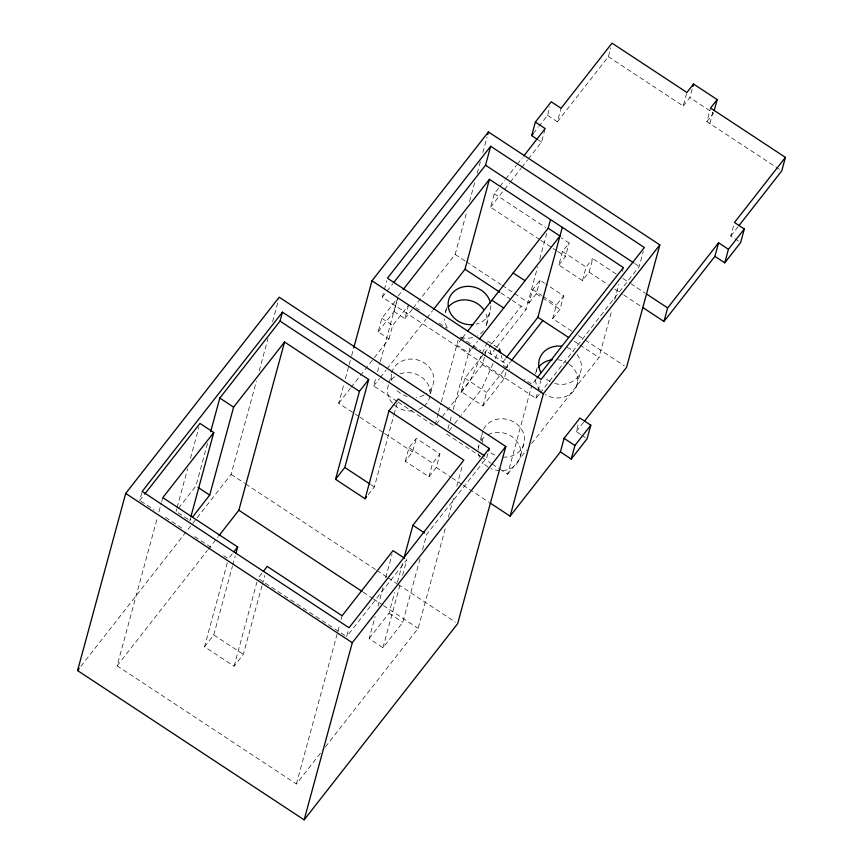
<?xml version="1.0" encoding="UTF-8"?>
<svg xmlns="http://www.w3.org/2000/svg" width="863" height="863" viewBox="0 0 863 863"><rect width="100%" height="100%" fill="white"/><g stroke="black" fill="none" stroke-linecap="round" stroke-linejoin="round"><path stroke-width="0.65" stroke-dasharray="4.32 3.24" d="M141.834 492.73L139.752 500.389L143.873 495.114M320.41 753.28L296.387 783.971L117.098 665.848L157.53 517.045M158.932 511.867L161.403 502.816M161.748 501.522L162.805 497.638M176.074 511.381L176.775 508.792M177.12 507.509L187.67 468.695M190.475 458.35L198.911 427.314M207.519 443.334L195.923 486.009L177.724 509.267M190.561 517.886L189.86 520.475L191.51 518.361M197.077 517.854L231.09 474.37L256.387 381.263M259.202 370.917L267.983 338.587M272.557 321.78L278.522 299.795M261.953 585.837L243.334 654.391L234.067 666.225L204.509 646.754L227.357 562.687M204.509 646.754L213.776 634.92L232.406 566.365M232.751 565.071L235.211 556.02M234.067 666.225L256.904 582.158M262.309 584.542L264.768 575.492M358.857 416.516L338.706 403.237L343.959 383.906M345.362 378.749L348.857 365.869M349.213 364.574L351.317 356.84M351.662 355.556L353.765 347.821M539.289 394.175L535.977 398.393L382.298 297.152L384.024 290.831M384.359 289.569L386.764 280.712M351.068 387.433L388.997 338.965L378.156 331.824L381.845 318.285L396.926 298.997M396.991 401.327L373.679 385.966L376.117 376.969M377.519 371.824L379.957 362.838M380.303 361.554L397.757 297.314M378.156 331.824L394.046 311.532L397.724 297.983M388.997 338.965L392.676 325.427L407.768 306.138M394.046 311.532L404.876 318.674L408.555 305.124M389.181 382.751L391.532 374.132M368.177 494.833L374.348 486.937L393.679 415.793M394.024 414.499L397.196 402.859M296.387 783.971L337.53 632.579M337.875 631.285L339.634 624.812M341.036 619.645L342.093 615.761M261.823 573.334L257.961 578.275L346.624 636.689L348.706 629.019M413.118 308.134L455.168 254.391L466.721 211.867M469.526 201.554L475.125 180.928M477.228 173.204L480.378 161.597M482.827 152.578L487.034 137.109M446.516 307.897L444.844 314.056A21.521 19.008 15.2 0 1 446.667 309.429M405.308 461.22L408.986 447.681L416.268 438.372L439.914 453.949L436.236 467.498L428.954 476.797L405.308 461.22L412.59 451.921L416.268 438.372M430.561 393.452L432.579 386.063M420.011 558.933L402.794 622.309L382.945 647.682L369.148 638.598L375.125 616.603M377.94 606.258L383.204 586.851M385.664 577.8L391.996 554.521M539.742 239.623L490.583 207.228L494.262 193.69L499.192 187.39M438.253 413.312L434.747 426.203L398.102 402.061M438.598 412.029L441.058 403.01M441.403 401.726L458.145 340.087M369.148 638.598L388.997 613.226L394.628 592.525M397.433 582.18L403.064 561.489M428.954 476.797L432.633 463.258L439.914 453.949M382.945 647.682L399.806 585.599M402.622 575.243L406.84 559.72L346.624 636.689M447.973 428.835L449.72 422.395M450.076 421.101L451.824 414.661M453.226 409.515L469.968 347.875M505.912 372.514L504.24 378.674L482.924 405.847L461.22 391.673L464.898 378.134L483.625 354.197M422.471 549.871L426.689 534.359L486.905 457.39L487.951 453.56M486.71 324.067L490.389 310.529M538.825 126.483L547.563 115.329L549.904 106.71M528.383 158.921L541.533 142.115L544.877 129.795M461.22 391.673L482.395 364.618L484.402 357.228M484.736 355.998L486.074 351.068L507.919 365.125L507.25 367.584M325.383 746.927L418.145 628.361L445.923 526.139M448.382 517.077L453.658 497.671M456.818 486.031L462.449 465.319M547.563 115.329L557.412 121.812L561.09 108.274M482.924 405.847L486.57 392.406L503.809 370.378M478.372 447.498L479.041 445.038M480.378 440.108L482.05 433.96M496.743 346.98L526.074 309.493L537.638 266.926M539.742 259.18L546.743 233.388M514.499 293.485L529.051 303.075L532.73 289.526L540.011 280.227L544.51 283.193M529.051 303.075L536.333 293.765L540.011 280.227M557.412 121.812L608.361 56.699L610.702 48.08M616.236 274.046L592.773 258.587L589.084 272.136L582.471 280.594L558.825 265.017L562.514 251.467L569.127 243.01L561.306 237.864M558.825 265.017L565.448 256.559L569.127 243.01M499.882 469.105L507.649 474.229L531.737 385.578M536.203 371.424L537.207 367.735M571.727 331.187L552.698 318.652L556.376 305.103L563.658 295.804L545.643 283.938M552.698 318.652L559.968 309.342L563.658 295.804M535.977 398.393L537.703 392.082M538.037 390.81L540.788 380.702M520.637 455.513L524.316 441.964M582.471 280.594L586.15 267.045L592.773 258.587M576.624 386.117L580.303 372.579M580.626 434.456L576.29 431.597L578.631 422.978M531.727 443.463L598.965 357.519L611.878 309.979M614.672 299.709L618.868 284.294M622.352 271.446L623.399 267.584M540.109 393.118L639.213 266.462L643.334 251.295M608.361 56.699L683.226 106.02L686.916 92.481M683.226 106.02L689.85 97.562L692.191 88.943M779.494 169.439L706.873 121.597L710.551 108.048M709.828 123.549L713.507 110M738.448 241.09L730.788 236.041L733.798 224.963M487.185 342.309L469.828 381.381L441.273 417.865M493.032 363.528L481.64 389.17L461.252 415.222M495.211 358.652L497.379 353.765M80.895 666.333L196.246 518.911M382.298 297.152L393.043 283.431M398.113 296.031L402.255 290.723M533.269 133.592L538.027 127.497M117.098 665.848L207.379 550.465M208.21 549.407L218.145 536.71M500.011 186.332L504.941 180.033M505.761 178.986L516.452 165.329M517.271 164.283L522.201 157.972M490.583 207.228L503.722 190.421M504.553 189.375L509.483 183.075M510.303 182.028L520.982 168.371M521.802 167.314L527.563 159.968M338.706 403.237L350.249 388.49M404.876 318.674L412.298 309.191M232.266 553.873L228.415 558.803L222.794 555.103M373.679 385.966L379.483 378.533M380.313 377.476L386.128 370.044M386.958 368.986L425.977 319.116M426.807 318.059L432.611 310.626M461.694 338.781L456.807 345.038L468.631 352.827L471.069 349.698M462.514 337.735L466.592 332.525M471.888 348.652L477.595 341.36M484.445 353.15L490.971 344.812M491.781 343.776L521.144 306.246M436.387 424.111L440.464 418.9M495.923 348.016L491.036 354.262L489.235 347.077M449.019 430.864L453.916 424.607M454.725 423.56L460.443 416.268M505.394 358.814L502.956 361.921L501.252 355.405M504.639 369.321L510.411 361.942M706.873 121.597L713.496 113.139L689.85 97.562M536.236 378.986L532.083 384.294L524.305 379.191M507.649 474.229L526.743 449.828M576.29 431.597L583.712 422.115M730.788 236.041L738.189 226.591M482.395 364.618L504.24 378.674M473.204 345.621L480.982 350.723M503.205 365.319L509.86 369.698M538.242 139.946L541.533 142.115M634.726 263.506L639.213 266.462M494.262 193.69L545.664 227.552M622.935 278.469L629.645 282.881M630.767 283.625L645.287 293.193M562.514 251.467L586.15 267.045M540.864 240.356L552.04 247.724M553.151 248.458L556.506 250.669M557.627 251.403L565.448 256.559M589.084 272.136L608.081 284.65M614.79 289.062L622.611 294.218M623.733 294.952L640.486 305.998M532.73 289.526L541.737 295.459M542.859 296.203L556.376 305.103M536.333 293.765L559.968 309.342M455.168 254.391L465.243 261.036M466.365 261.769L501.069 284.639M502.18 285.373L513.377 292.751M578.437 335.61L584.035 339.299M585.157 340.044L624.337 365.847M500.928 292.924L511.036 299.59M512.158 300.324L526.074 309.493M574.262 341.241L578.749 344.197M579.871 344.941L598.965 357.519M487.724 341.09L497.401 347.465M415.869 307.767L421.424 311.435M439.181 323.161L446.948 328.296M460.238 337.077L470.982 344.154M581.705 435.168L586.042 438.026M381.845 318.285L392.676 325.427M464.898 378.134L486.57 392.406M446.57 433.992L481.004 456.667M482.104 457.401L490.993 463.258M492.104 463.981L498.771 468.372M408.986 447.681L432.633 463.258M359.979 417.25L383.485 432.741M384.607 433.485L412.59 451.921M436.236 467.498L450.788 477.088M451.899 477.822L461.975 484.456M463.097 485.2L488.846 502.158M371.068 484.769L374.348 486.937M231.09 474.37L244.553 483.237M245.675 483.97L375.793 569.699M376.915 570.432L387.002 577.088M388.123 577.822L397.099 583.733M398.221 584.478L455.427 622.169M363.237 592.191L372.201 598.091M373.323 598.836L382.287 604.736M383.409 605.481L418.145 628.361M388.997 613.226L402.794 622.309M178.188 512.784L188.803 519.774M140.874 501.133L154.337 510.001M165.567 517.39L182.395 528.49M194.736 536.624L211.575 547.714M213.776 634.92L243.334 654.391M577.067 354.564A21.521 19.008 15.2 0 1 577.423 377.401A21.521 19.008 15.2 0 1 553.172 382.956M550.098 381.586A21.521 19.008 15.2 0 1 543.992 376.915M567.002 347.498A21.521 19.008 15.2 0 1 573.787 351.306M483.582 429.235A21.521 19.008 15.2 0 1 509.224 419.936A21.521 19.008 15.2 0 1 524.251 442.298A21.521 19.008 15.2 0 1 502.266 457.045M494.682 455.049A21.521 19.008 15.2 0 1 489.904 452.212M482.849 442.676A21.521 19.008 15.2 0 1 483.075 430.367M490.777 305.567A21.521 19.008 15.2 0 1 476.236 324.067M391.489 380.249A21.521 19.008 15.2 0 1 420.001 360.723A21.521 19.008 15.2 0 1 426.171 393.776M423.906 395.114A21.521 19.008 15.2 0 1 416.117 397.336M407.239 396.495A21.521 19.008 15.2 0 1 396.095 389.526M569.224 364.175A21.521 19.008 15.2 0 1 574.143 390.454A21.521 19.008 15.2 0 1 545.438 394.585M540.314 390.454A21.521 19.008 15.2 0 1 535.049 377.509M535.47 373.808A21.521 19.008 15.2 0 1 537.271 369.181M557.865 359.752A21.521 19.008 15.2 0 1 568.318 363.55M487.919 434.758A21.521 19.008 15.2 0 1 519.612 446.193A21.521 19.008 15.2 0 1 501.942 470.669M499.72 470.669A21.521 19.008 15.2 0 1 491.004 468.598M488.037 467.012A21.521 19.008 15.2 0 1 482.341 461.942M479.634 457.422A21.521 19.008 15.2 0 1 478.49 453.733M478.145 449.979A21.521 19.008 15.2 0 1 479.397 443.906M481.176 440.626A21.521 19.008 15.2 0 1 485.686 436.117M429.968 396.031A21.521 19.008 15.2 0 1 423.528 406.559M422.492 407.325A21.521 19.008 15.2 0 1 417.768 409.709M412.438 410.874A21.521 19.008 15.2 0 1 393.14 403.862M392.417 403.075A21.521 19.008 15.2 0 1 388.846 383.981M391.457 379.72A21.521 19.008 15.2 0 1 395.254 376.268M399.979 373.884A21.521 19.008 15.2 0 1 430.227 393.56M483.485 330.777A21.521 19.008 15.2 0 1 477.563 335.707M472.557 337.606A21.521 19.008 15.2 0 1 461.522 337.584M447.239 327.519A21.521 19.008 15.2 0 1 444.456 319.019M486.042 314.143A21.521 19.008 15.2 0 1 484.898 328.695"/><path stroke-width="1.29" d="M77.573 670.573L125.707 493.42L279.224 297.206L505.804 446.484L457.67 623.647L304.154 819.85L77.573 670.573L79.234 668.447M210.68 431.683L219.817 398.059L280.033 321.101L282.46 312.158L489.332 448.458L488.641 451.004M190.917 516.592L213.754 432.514L199.968 423.431L144.704 494.068M192.341 517.304L209.709 495.103L233.603 407.142L284.563 342.028L359.429 391.349L335.534 479.31L365.081 498.782L366.624 496.808M218.975 535.643L238.857 510.238L284.563 342.028M235.912 553.431L237.67 546.959L162.805 497.638L213.754 432.514M353.765 347.821L371.975 280.799L488.436 131.953L659.839 244.887L626.581 367.325L584.531 421.068M335.534 479.31L344.801 467.466L368.695 379.515L280.033 321.101M365.081 498.782L388.986 410.82L398.242 398.976L484.661 455.912M487.735 134.531L488.436 131.953M304.154 819.85L352.287 642.698L505.804 446.484M393.862 282.374L485.535 165.221L490.68 146.257L644.359 247.508L541.133 379.44L387.455 278.188L490.68 146.257M433.442 309.569L464.995 269.256L489.429 179.321L623.399 267.584L537.066 377.929M404.111 557.606L412.902 525.265L463.852 460.152L388.986 410.82M537.153 139.223L531.684 135.62L535.362 122.082L551.241 101.78L561.09 108.274L612.04 43.15L686.916 92.481L693.528 84.024L717.175 99.601L714.165 110.68M467.412 331.489L548.145 228.231L550.508 219.558M506.203 357.767L537.886 317.282L562.32 227.347M489.968 502.902L510.119 516.171L543.377 393.733L659.839 244.887M560.411 451.899L564.089 438.35L579.968 418.059L590.799 425.2L587.12 438.738L571.241 459.04L560.411 451.899L510.119 516.171M571.241 459.04L574.92 445.491L590.799 425.2M692.86 86.483L693.528 84.024M642.73 307.476L663.96 321.457L667.638 307.918L718.588 242.794L728.437 249.288L724.758 262.827L714.909 256.343L718.588 242.794M717.175 99.601L710.551 108.048L785.427 157.379L734.467 222.503L744.327 228.986L740.637 242.535L724.758 262.827M785.427 157.379L781.738 170.928L739.008 225.545M498.458 351.327L499.548 348.879L500.572 352.794M479.224 339.278L559.968 236.02L548.145 228.231M282.46 312.158L142.179 491.446L349.051 627.746L489.332 448.458M403.086 289.666L489.429 179.321M531.684 135.62L533.269 133.592M523.841 155.879L545.211 128.565L535.362 122.082M233.808 551.899L237.67 546.959M359.429 391.349L368.695 379.515M263.366 571.371L267.228 566.43L342.093 615.761L393.043 550.637L404.715 558.329M511.241 360.874L542.816 320.529M663.96 321.457L714.909 256.343M728.437 249.288L744.327 228.986M513.118 272.999L525.038 280.658M485.535 165.221L633.604 262.773M646.409 293.927L667.638 307.918M464.995 269.256L499.806 292.19M537.886 317.282L568.641 337.541M491.878 300.216L503.701 308.005M371.975 280.799L543.377 393.733M564.089 438.35L574.92 445.491M344.801 467.466L369.968 484.057M219.817 398.059L233.603 407.142M412.902 525.265L424.564 532.956M238.857 510.238L362.115 591.446M198.037 487.412L209.709 495.103M125.707 493.42L352.287 642.698M540.907 372.568A21.521 19.008 15.2 0 1 561.543 346.203M472.978 324.607A21.521 19.008 15.2 0 1 448.426 307.649A21.521 19.008 15.2 0 1 465.578 286.473A21.521 19.008 15.2 0 1 490.432 303.053M538.674 367.088A21.521 19.008 15.2 0 1 552.298 359.752M448.07 307.347A21.521 19.008 15.2 0 1 483.593 309.504"/></g></svg>
